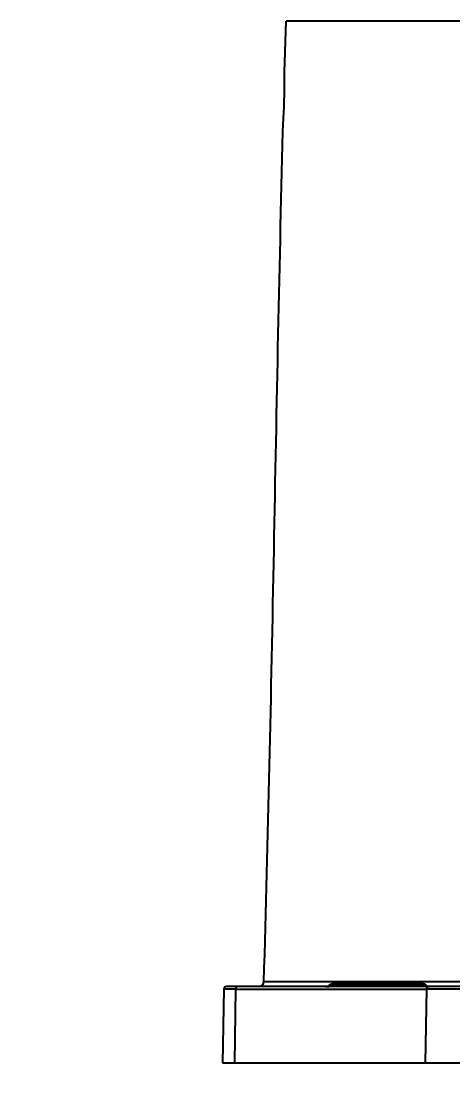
# Model space of a CAD drawing. Header units: millimetres. Extents: x 5828 to 6704, y 123 to 421.
# Drawn here: x 6403.08 to 6407.32, y 225.18 to 235.6 of the extents above; entities that cross this region are included whole.
import ezdxf

# ---------------------------------------------------------------- set-up
doc = ezdxf.new("R2010")
doc.units = ezdxf.units.MM
doc.layers.add('外形图', color=7, linetype='Continuous')
doc.layers.add('尺寸标注', color=7, linetype='Continuous')
doc.styles.add('微软雅黑', font='msyh.ttc', dxfattribs={"height": 1.5})
doc.dimstyles.new('尺寸标注_1_20比例', dxfattribs={"dimtxt": 1.5, "dimasz": 1.25, "dimexe": 0.5, "dimexo": 0.4, "dimgap": 0.5, "dimtad": 1, "dimdec": 1, "dimlfac": 20, "dimdsep": 46, "dimtxsty": '微软雅黑', "dimcen": 0.09, "dimadec": 0, "dimazin": 0, "dimtp": 0.01, "dimtm": 0.01, "dimtfac": 1, "dimtdec": 1, "dimtofl": 0, "dimtmove": 0, "dimatfit": 3, "dimfxl": 1, "dimtolj": 1, "dimarcsym": 0})

# ---------------------------------------------------------------- blocks, each defined once
blk = doc.blocks.new('*D1085')
at = {"layer": 'Defpoints', "color": 0}
for p in [(6409.454, 239.374), (6410.704, 222.024), (6410.704, 221.456)]:
    blk.add_point(p, dxfattribs=at)
at = {"layer": '尺寸标注', "color": 0, "lineweight": -2}
for p, q in [((6409.454, 238.974), (6409.454, 221.524)), ((6410.704, 221.856), (6410.704, 222.524)), ((6408.204, 222.024), (6403.372, 222.024)), ((6411.954, 222.024), (6413.204, 222.024))]:
    blk.add_line(p, q, dxfattribs=at)
at = {"layer": '尺寸标注', "color": 0}
for points in [[(6408.204, 221.816), (6408.204, 222.233), (6409.454, 222.024)], [(6411.954, 222.233), (6411.954, 221.816), (6410.704, 222.024)]]:
    blk.add_solid(points, dxfattribs=at)
at = {"layer": '尺寸标注', "color": 0, "insert": (6404.979, 223.296), "char_height": 1.5, "attachment_point": 5, "style": '微软雅黑'}
blk.add_mtext('\\A1;\\A1;{\\fAlibaba PuHuiTi 3.0 55 Regular|b0|i0|c134|p18;25}', dxfattribs=at)
blk = doc.blocks.new('*D1086')
at = {"layer": 'Defpoints', "color": 0}
for p in [(6374.804, 277.144), (6410.704, 221.456), (6410.704, 217.572)]:
    blk.add_point(p, dxfattribs=at)
at = {"layer": '尺寸标注', "color": 0, "lineweight": -2}
for p, q in [((6374.804, 276.744), (6374.804, 217.072)), ((6410.704, 221.056), (6410.704, 217.072)), ((6376.054, 217.572), (6409.454, 217.572))]:
    blk.add_line(p, q, dxfattribs=at)
at = {"layer": '尺寸标注', "color": 0}
for points in [[(6376.054, 217.78), (6376.054, 217.364), (6374.804, 217.572)], [(6409.454, 217.364), (6409.454, 217.78), (6410.704, 217.572)]]:
    blk.add_solid(points, dxfattribs=at)
at = {"layer": '尺寸标注', "color": 0, "insert": (6392.754, 218.844), "char_height": 1.5, "attachment_point": 5, "style": '微软雅黑'}
blk.add_mtext('\\A1;\\A1;{\\fAlibaba PuHuiTi 3.0 55 Regular|b0|i0|c134|p18;718}', dxfattribs=at)

msp = doc.modelspace()

# ---------------------------------------------------------------- linework, layer by layer
at = {"layer": '外形图', "linetype": 'ByBlock'}
for p, q in [((6405.6642, 235.0943), (6405.679, 235.5951)), ((6415.7299, 235.5951), (6405.679, 235.5951)), ((6405.4606, 226.1678), (6407.5653, 226.1678)), ((6407.0557, 226.1318), (6406.1032, 226.1318)), ((6407.0227, 226.1443), (6406.1363, 226.1443)), ((6405.0672, 226.0948), (6405.0545, 225.3693)), ((6405.1824, 226.0948), (6405.0672, 226.0948)), ((6407.5555, 226.1193), (6405.0922, 226.1193)), ((6405.1824, 226.0948), (6405.1704, 225.3693)), ((6405.1824, 226.0948), (6407.0607, 226.0948)), ((6407.0488, 225.3693), (6407.0607, 226.0948)), ((6407.5542, 226.0948), (6407.0609, 226.0948)), ((6405.0545, 225.3693), (6407.4545, 225.3693))]:
    msp.add_line(p, q, dxfattribs=at)
for centre, radius, start, end in [((6400.5003, 235.0121), 5.1645, 355.91616, 0.91206), ((6405.4107, 226.1693), 0.05, 270, 358.25496), ((6406.0702, 226.1693), 0.05, 270, 311.40962), ((6406.1363, 226.0943), 0.05, 90, 131.40962), ((6406.0878, 226.1675), 0.0484, 298.54121, 312.46035), ((6406.1531, 226.0961), 0.0484, 118.54121, 132.46035), ((6406.1524, 226.0975), 0.0468, 90.04578, 118.5559), ((6407.0066, 226.0976), 0.0467, 75.71552, 89.96801), ((6407.0227, 226.0943), 0.05, 48.59038, 90), ((6407.0711, 226.1675), 0.0484, 227.53965, 241.45879), ((6407.0888, 226.1693), 0.05, 228.59038, 270), ((6405.0921, 226.0943), 0.025, 90, 179), ((6406.0886, 226.1661), 0.0468, 270.04578, 298.5559), ((6407.0704, 226.1661), 0.0468, 241.4441, 269.95422)]:
    msp.add_arc(centre, radius, start, end, dxfattribs=at)
for points, knots in [([(6405.4606, 226.1678), (6405.4821, 226.874), (6405.5181, 228.2862), (6405.5604, 230.4048), (6405.6007, 232.5241), (6405.6328, 233.9373), (6405.6517, 234.6443)], [0, 0, 0, 0, 0.2499907, 0.499832, 0.749758, 1, 1, 1, 1]), ([(6406.3132, 226.1318), (6406.3089, 226.1279), (6406.2989, 226.1215), (6406.2872, 226.1193), (6406.2814, 226.1193)], [0, 0, 0, 0, 0.5022126, 1, 1, 1, 1]), ([(6406.3132, 226.1318), (6406.3176, 226.1358), (6406.3276, 226.1421), (6406.3393, 226.1443), (6406.3451, 226.1443)], [0, 0, 0, 0, 0.5022126, 1, 1, 1, 1]), ([(6406.8457, 226.1318), (6406.8414, 226.1358), (6406.8314, 226.1421), (6406.8196, 226.1443), (6406.8139, 226.1443)], [0, 0, 0, 0, 0.5022126, 1, 1, 1, 1]), ([(6406.8776, 226.1193), (6406.8718, 226.1193), (6406.8601, 226.1215), (6406.85, 226.1279), (6406.8457, 226.1318)], [0, 0, 0, 0, 0.4977874, 1, 1, 1, 1]), ([(6407.0385, 226.1318), (6407.0356, 226.1345), (6407.0292, 226.139), (6407.0219, 226.1419), (6407.0181, 226.1429)], [0, 0, 0, 0, 0.5018434, 1, 1, 1, 1]), ([(6405.1858, 226.1071), (6405.1847, 226.1052), (6405.183, 226.1012), (6405.1824, 226.0969), (6405.1824, 226.0948)], [0, 0, 0, 0, 0.5015455, 1, 1, 1, 1]), ([(6405.2073, 226.1193), (6405.203, 226.1193), (6405.1965, 226.1176), (6405.1896, 226.1124), (6405.1869, 226.1089), (6405.1858, 226.1071)], [0, 0, 0, 0, 0.4976517, 0.7487611, 1, 1, 1, 1]), ([(6407.0609, 226.0948), (6407.0609, 226.0964), (6407.0609, 226.0995), (6407.061, 226.1041), (6407.0612, 226.1083), (6407.0613, 226.1119), (6407.0615, 226.1146), (6407.0617, 226.1164), (6407.0618, 226.1174), (6407.0619, 226.1182), (6407.0621, 226.1188), (6407.0622, 226.1191), (6407.0623, 226.1193), (6407.0624, 226.1193)], [0, 0, 0, 0, 0.1938221, 0.3812222, 0.553744, 0.7042777, 0.8278026, 0.8779408, 0.9196763, 0.9527752, 0.9770635, 0.992514, 1, 1, 1, 1])]:
    msp.add_open_spline(points, degree=3, knots=knots, dxfattribs=at)

# ---------------------------------------------------------------- dimensions: what is measured, and where the dimension line sits
at = {"layer": '尺寸标注'}
dim = msp.add_linear_dim(base=(6410.7045, 217.572), p1=(6374.8045, 277.1443), p2=(6410.7045, 221.4555), text='\\A1;{\\fAlibaba PuHuiTi 3.0 55 Regular|b0|i0|c134|p18;<>}', dimstyle='尺寸标注_1_20比例', dxfattribs=at)
dim.commit()
dim.dimension.update_dxf_attribs({"geometry": '*D1086', "text_midpoint": (6392.7545, 218.8436)})
dim = msp.add_linear_dim(base=(6410.7045, 222.0245), p1=(6409.4545, 239.3737), p2=(6410.7045, 221.4555), text='\\A1;{\\fAlibaba PuHuiTi 3.0 55 Regular|b0|i0|c134|p18;<>}', dimstyle='尺寸标注_1_20比例', dxfattribs=at)
dim.commit()
dim.dimension.update_dxf_attribs({"geometry": '*D1085', "text_midpoint": (6404.979, 222.0245), "dimtype": 160})

doc.saveas('drawing.dxf')
